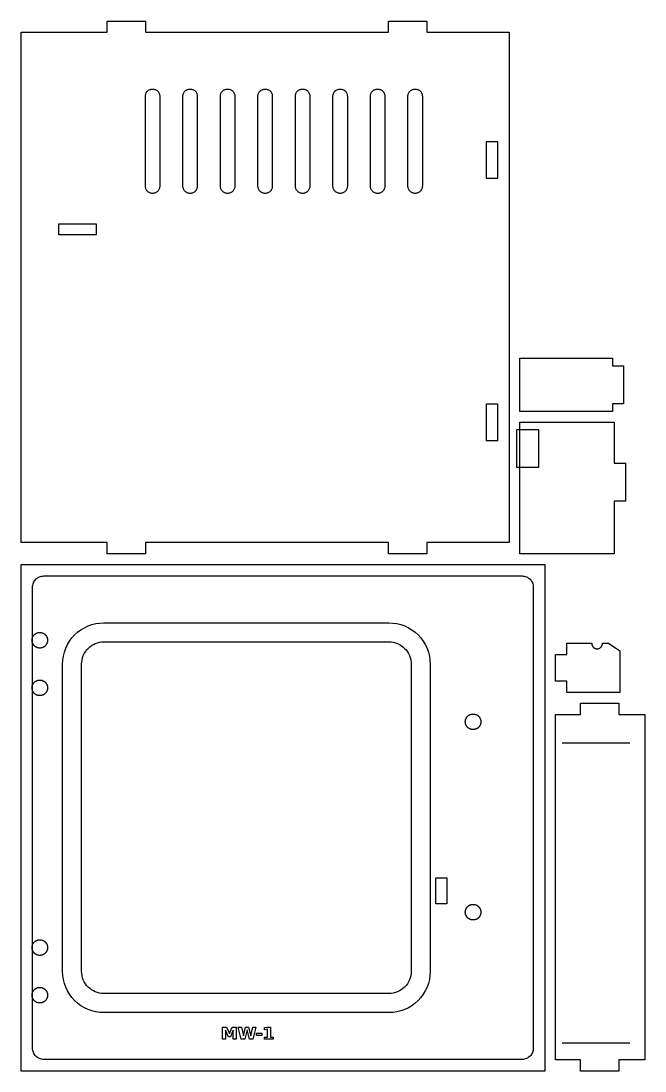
# Model space of a CAD drawing. Header units: millimetres. Extents: x 3 to 596, y 3 to 283.
# Drawn here: x 429.9 to 596.3, y 2.9 to 283.1 of the extents above; entities that cross this region are included whole.
import ezdxf

# ---------------------------------------------------------------- set-up
doc = ezdxf.new("R2010")
doc.units = ezdxf.units.MM
doc.layers.add('CUT', color=1, linetype='Continuous')
doc.layers.add('ENGRAVE', color=5, linetype='Continuous')

msp = doc.modelspace()

# ---------------------------------------------------------------- linework, layer by layer
at = {"layer": 'CUT'}
for points in [[(429.925, 280.075), (452.925, 280.075), (452.925, 283.075), (463.075, 283.075), (463.075, 280.075), (527.925, 280.075), (527.925, 283.075), (538.075, 283.075), (538.075, 280.075), (560.075, 280.075), (560.075, 143.925), (538.075, 143.925), (538.075, 140.925), (527.925, 140.925), (527.925, 143.925), (463.075, 143.925), (463.075, 140.925), (452.925, 140.925), (452.925, 143.925), (429.925, 143.925), (429.925, 280.075)], [(466.9156, 238.8113), (466.8879, 238.6245), (466.842, 238.4412), (466.7784, 238.2634), (466.6976, 238.0926), (466.6005, 237.9306), (466.488, 237.7789), (466.3611, 237.6389), (466.2211, 237.512), (466.0694, 237.3995), (465.9074, 237.3024), (465.7366, 237.2216), (465.5588, 237.158), (465.3755, 237.1121), (465.1887, 237.0844), (465, 237.0751), (464.8113, 237.0844), (464.6245, 237.1121), (464.4412, 237.158), (464.2634, 237.2216), (464.0926, 237.3024), (463.9306, 237.3995), (463.7789, 237.512), (463.6389, 237.6389), (463.512, 237.7789), (463.3995, 237.9306), (463.3024, 238.0926), (463.2216, 238.2634), (463.158, 238.4412), (463.1121, 238.6245), (463.0844, 238.8113), (463.075, 239.0018), (463.075, 262.9982), (463.0844, 263.1887), (463.1121, 263.3755), (463.158, 263.5588), (463.2216, 263.7366), (463.3024, 263.9074), (463.3995, 264.0694), (463.512, 264.2211), (463.6389, 264.3611), (463.7789, 264.488), (463.9306, 264.6005), (464.0926, 264.6976), (464.2634, 264.7784), (464.4412, 264.842), (464.6245, 264.8879), (464.8113, 264.9156), (465, 264.9249), (465.1887, 264.9156), (465.3755, 264.8879), (465.5588, 264.842), (465.7366, 264.7784), (465.9074, 264.6976), (466.0694, 264.6005), (466.2211, 264.488), (466.3611, 264.3611), (466.488, 264.2211), (466.6005, 264.0694), (466.6976, 263.9074), (466.7784, 263.7366), (466.842, 263.5588), (466.8879, 263.3755), (466.9156, 263.1887), (466.925, 262.9982), (466.925, 239.0018), (466.9156, 238.8113)], [(476.9156, 238.8113), (476.8879, 238.6245), (476.842, 238.4412), (476.7784, 238.2634), (476.6976, 238.0926), (476.6005, 237.9306), (476.488, 237.7789), (476.3611, 237.6389), (476.2211, 237.512), (476.0694, 237.3995), (475.9074, 237.3024), (475.7366, 237.2216), (475.5588, 237.158), (475.3755, 237.1121), (475.1887, 237.0844), (475, 237.0751), (474.8113, 237.0844), (474.6245, 237.1121), (474.4412, 237.158), (474.2634, 237.2216), (474.0926, 237.3024), (473.9306, 237.3995), (473.7789, 237.512), (473.6389, 237.6389), (473.512, 237.7789), (473.3995, 237.9306), (473.3024, 238.0926), (473.2216, 238.2634), (473.158, 238.4412), (473.1121, 238.6245), (473.0844, 238.8113), (473.075, 239.0018), (473.075, 262.9982), (473.0844, 263.1887), (473.1121, 263.3755), (473.158, 263.5588), (473.2216, 263.7366), (473.3024, 263.9074), (473.3995, 264.0694), (473.512, 264.2211), (473.6389, 264.3611), (473.7789, 264.488), (473.9306, 264.6005), (474.0926, 264.6976), (474.2634, 264.7784), (474.4412, 264.842), (474.6245, 264.8879), (474.8113, 264.9156), (475, 264.9249), (475.1887, 264.9156), (475.3755, 264.8879), (475.5588, 264.842), (475.7366, 264.7784), (475.9074, 264.6976), (476.0694, 264.6005), (476.2211, 264.488), (476.3611, 264.3611), (476.488, 264.2211), (476.6005, 264.0694), (476.6976, 263.9074), (476.7784, 263.7366), (476.842, 263.5588), (476.8879, 263.3755), (476.9156, 263.1887), (476.925, 262.9982), (476.925, 239.0018), (476.9156, 238.8113)], [(486.9156, 238.8113), (486.8879, 238.6245), (486.842, 238.4412), (486.7784, 238.2634), (486.6976, 238.0926), (486.6005, 237.9306), (486.488, 237.7789), (486.3611, 237.6389), (486.2211, 237.512), (486.0694, 237.3995), (485.9074, 237.3024), (485.7366, 237.2216), (485.5588, 237.158), (485.3755, 237.1121), (485.1887, 237.0844), (485, 237.0751), (484.8113, 237.0844), (484.6245, 237.1121), (484.4412, 237.158), (484.2634, 237.2216), (484.0926, 237.3024), (483.9306, 237.3995), (483.7789, 237.512), (483.6389, 237.6389), (483.512, 237.7789), (483.3995, 237.9306), (483.3024, 238.0926), (483.2216, 238.2634), (483.158, 238.4412), (483.1121, 238.6245), (483.0844, 238.8113), (483.075, 239.0018), (483.075, 262.9982), (483.0844, 263.1887), (483.1121, 263.3755), (483.158, 263.5588), (483.2216, 263.7366), (483.3024, 263.9074), (483.3995, 264.0694), (483.512, 264.2211), (483.6389, 264.3611), (483.7789, 264.488), (483.9306, 264.6005), (484.0926, 264.6976), (484.2634, 264.7784), (484.4412, 264.842), (484.6245, 264.8879), (484.8113, 264.9156), (485, 264.9249), (485.1887, 264.9156), (485.3755, 264.8879), (485.5588, 264.842), (485.7366, 264.7784), (485.9074, 264.6976), (486.0694, 264.6005), (486.2211, 264.488), (486.3611, 264.3611), (486.488, 264.2211), (486.6005, 264.0694), (486.6976, 263.9074), (486.7784, 263.7366), (486.842, 263.5588), (486.8879, 263.3755), (486.9156, 263.1887), (486.925, 262.9982), (486.925, 239.0018), (486.9156, 238.8113)], [(496.9156, 238.8113), (496.8879, 238.6245), (496.842, 238.4412), (496.7784, 238.2634), (496.6976, 238.0926), (496.6005, 237.9306), (496.488, 237.7789), (496.3611, 237.6389), (496.2211, 237.512), (496.0694, 237.3995), (495.9074, 237.3024), (495.7366, 237.2216), (495.5588, 237.158), (495.3755, 237.1121), (495.1887, 237.0844), (495, 237.0751), (494.8113, 237.0844), (494.6245, 237.1121), (494.4412, 237.158), (494.2634, 237.2216), (494.0926, 237.3024), (493.9306, 237.3995), (493.7789, 237.512), (493.6389, 237.6389), (493.512, 237.7789), (493.3995, 237.9306), (493.3024, 238.0926), (493.2216, 238.2634), (493.158, 238.4412), (493.1121, 238.6245), (493.0844, 238.8113), (493.075, 239.0018), (493.075, 262.9982), (493.0844, 263.1887), (493.1121, 263.3755), (493.158, 263.5588), (493.2216, 263.7366), (493.3024, 263.9074), (493.3995, 264.0694), (493.512, 264.2211), (493.6389, 264.3611), (493.7789, 264.488), (493.9306, 264.6005), (494.0926, 264.6976), (494.2634, 264.7784), (494.4412, 264.842), (494.6245, 264.8879), (494.8113, 264.9156), (495, 264.9249), (495.1887, 264.9156), (495.3755, 264.8879), (495.5588, 264.842), (495.7366, 264.7784), (495.9074, 264.6976), (496.0694, 264.6005), (496.2211, 264.488), (496.3611, 264.3611), (496.488, 264.2211), (496.6005, 264.0694), (496.6976, 263.9074), (496.7784, 263.7366), (496.842, 263.5588), (496.8879, 263.3755), (496.9156, 263.1887), (496.925, 262.9982), (496.925, 239.0018), (496.9156, 238.8113)], [(506.9156, 238.8113), (506.8879, 238.6245), (506.842, 238.4412), (506.7784, 238.2634), (506.6976, 238.0926), (506.6005, 237.9306), (506.488, 237.7789), (506.3611, 237.6389), (506.2211, 237.512), (506.0694, 237.3995), (505.9074, 237.3024), (505.7366, 237.2216), (505.5588, 237.158), (505.3755, 237.1121), (505.1887, 237.0844), (505, 237.0751), (504.8113, 237.0844), (504.6245, 237.1121), (504.4412, 237.158), (504.2634, 237.2216), (504.0926, 237.3024), (503.9306, 237.3995), (503.7789, 237.512), (503.6389, 237.6389), (503.512, 237.7789), (503.3995, 237.9306), (503.3024, 238.0926), (503.2216, 238.2634), (503.158, 238.4412), (503.1121, 238.6245), (503.0844, 238.8113), (503.075, 239.0018), (503.075, 262.9982), (503.0844, 263.1887), (503.1121, 263.3755), (503.158, 263.5588), (503.2216, 263.7366), (503.3024, 263.9074), (503.3995, 264.0694), (503.512, 264.2211), (503.6389, 264.3611), (503.7789, 264.488), (503.9306, 264.6005), (504.0926, 264.6976), (504.2634, 264.7784), (504.4412, 264.842), (504.6245, 264.8879), (504.8113, 264.9156), (505, 264.9249), (505.1887, 264.9156), (505.3755, 264.8879), (505.5588, 264.842), (505.7366, 264.7784), (505.9074, 264.6976), (506.0694, 264.6005), (506.2211, 264.488), (506.3611, 264.3611), (506.488, 264.2211), (506.6005, 264.0694), (506.6976, 263.9074), (506.7784, 263.7366), (506.842, 263.5588), (506.8879, 263.3755), (506.9156, 263.1887), (506.925, 262.9982), (506.925, 239.0018), (506.9156, 238.8113)], [(516.9156, 238.8113), (516.8879, 238.6245), (516.842, 238.4412), (516.7784, 238.2634), (516.6976, 238.0926), (516.6005, 237.9306), (516.488, 237.7789), (516.3611, 237.6389), (516.2211, 237.512), (516.0694, 237.3995), (515.9074, 237.3024), (515.7366, 237.2216), (515.5588, 237.158), (515.3755, 237.1121), (515.1887, 237.0844), (515, 237.0751), (514.8113, 237.0844), (514.6245, 237.1121), (514.4412, 237.158), (514.2634, 237.2216), (514.0926, 237.3024), (513.9306, 237.3995), (513.7789, 237.512), (513.6389, 237.6389), (513.512, 237.7789), (513.3995, 237.9306), (513.3024, 238.0926), (513.2216, 238.2634), (513.158, 238.4412), (513.1121, 238.6245), (513.0844, 238.8113), (513.075, 239.0018), (513.075, 262.9982), (513.0844, 263.1887), (513.1121, 263.3755), (513.158, 263.5588), (513.2216, 263.7366), (513.3024, 263.9074), (513.3995, 264.0694), (513.512, 264.2211), (513.6389, 264.3611), (513.7789, 264.488), (513.9306, 264.6005), (514.0926, 264.6976), (514.2634, 264.7784), (514.4412, 264.842), (514.6245, 264.8879), (514.8113, 264.9156), (515, 264.9249), (515.1887, 264.9156), (515.3755, 264.8879), (515.5588, 264.842), (515.7366, 264.7784), (515.9074, 264.6976), (516.0694, 264.6005), (516.2211, 264.488), (516.3611, 264.3611), (516.488, 264.2211), (516.6005, 264.0694), (516.6976, 263.9074), (516.7784, 263.7366), (516.842, 263.5588), (516.8879, 263.3755), (516.9156, 263.1887), (516.925, 262.9982), (516.925, 239.0018), (516.9156, 238.8113)], [(526.9156, 238.8113), (526.8879, 238.6245), (526.842, 238.4412), (526.7784, 238.2634), (526.6976, 238.0926), (526.6005, 237.9306), (526.488, 237.7789), (526.3611, 237.6389), (526.2211, 237.512), (526.0694, 237.3995), (525.9074, 237.3024), (525.7366, 237.2216), (525.5588, 237.158), (525.3755, 237.1121), (525.1887, 237.0844), (525, 237.0751), (524.8113, 237.0844), (524.6245, 237.1121), (524.4412, 237.158), (524.2634, 237.2216), (524.0926, 237.3024), (523.9306, 237.3995), (523.7789, 237.512), (523.6389, 237.6389), (523.512, 237.7789), (523.3995, 237.9306), (523.3024, 238.0926), (523.2216, 238.2634), (523.158, 238.4412), (523.1121, 238.6245), (523.0844, 238.8113), (523.075, 239.0018), (523.075, 262.9982), (523.0844, 263.1887), (523.1121, 263.3755), (523.158, 263.5588), (523.2216, 263.7366), (523.3024, 263.9074), (523.3995, 264.0694), (523.512, 264.2211), (523.6389, 264.3611), (523.7789, 264.488), (523.9306, 264.6005), (524.0926, 264.6976), (524.2634, 264.7784), (524.4412, 264.842), (524.6245, 264.8879), (524.8113, 264.9156), (525, 264.9249), (525.1887, 264.9156), (525.3755, 264.8879), (525.5588, 264.842), (525.7366, 264.7784), (525.9074, 264.6976), (526.0694, 264.6005), (526.2211, 264.488), (526.3611, 264.3611), (526.488, 264.2211), (526.6005, 264.0694), (526.6976, 263.9074), (526.7784, 263.7366), (526.842, 263.5588), (526.8879, 263.3755), (526.9156, 263.1887), (526.925, 262.9982), (526.925, 239.0018), (526.9156, 238.8113)], [(536.9156, 238.8113), (536.8879, 238.6245), (536.842, 238.4412), (536.7784, 238.2634), (536.6976, 238.0926), (536.6005, 237.9306), (536.488, 237.7789), (536.3611, 237.6389), (536.2211, 237.512), (536.0694, 237.3995), (535.9074, 237.3024), (535.7366, 237.2216), (535.5588, 237.158), (535.3755, 237.1121), (535.1887, 237.0844), (535, 237.0751), (534.8113, 237.0844), (534.6245, 237.1121), (534.4412, 237.158), (534.2634, 237.2216), (534.0926, 237.3024), (533.9306, 237.3995), (533.7789, 237.512), (533.6389, 237.6389), (533.512, 237.7789), (533.3995, 237.9306), (533.3024, 238.0926), (533.2216, 238.2634), (533.158, 238.4412), (533.1121, 238.6245), (533.0844, 238.8113), (533.075, 239.0018), (533.075, 262.9982), (533.0844, 263.1887), (533.1121, 263.3755), (533.158, 263.5588), (533.2216, 263.7366), (533.3024, 263.9074), (533.3995, 264.0694), (533.512, 264.2211), (533.6389, 264.3611), (533.7789, 264.488), (533.9306, 264.6005), (534.0926, 264.6976), (534.2634, 264.7784), (534.4412, 264.842), (534.6245, 264.8879), (534.8113, 264.9156), (535, 264.9249), (535.1887, 264.9156), (535.3755, 264.8879), (535.5588, 264.842), (535.7366, 264.7784), (535.9074, 264.6976), (536.0694, 264.6005), (536.2211, 264.488), (536.3611, 264.3611), (536.488, 264.2211), (536.6005, 264.0694), (536.6976, 263.9074), (536.7784, 263.7366), (536.842, 263.5588), (536.8879, 263.3755), (536.9156, 263.1887), (536.925, 262.9982), (536.925, 239.0018), (536.9156, 238.8113)], [(554.05, 241.05), (554.05, 250.95), (556.95, 250.95), (556.95, 241.05), (554.05, 241.05)], [(440.05, 226.05), (440.05, 228.95), (449.95, 228.95), (449.95, 226.05), (440.05, 226.05)], [(587.575, 178.925), (562.925, 178.925), (562.925, 193.075), (587.575, 193.075), (587.575, 191.075), (590.575, 191.075), (590.575, 180.925), (587.575, 180.925), (587.575, 178.925)], [(556.95, 171.05), (554.05, 171.05), (554.05, 180.95), (556.95, 180.95), (556.95, 171.05)], [(588.075, 140.925), (562.925, 140.925), (562.925, 176.075), (588.075, 176.075), (588.075, 165.075), (591.075, 165.075), (591.075, 154.925), (588.075, 154.925), (588.075, 140.925)], [(429.925, 138.075), (569.575, 138.075), (569.575, 2.925), (429.925, 2.925), (429.925, 138.075)], [(437, 117.6466), (436.9875, 117.5455), (436.9701, 117.4452), (436.9478, 117.3458), (436.9206, 117.2477), (436.8887, 117.151), (436.852, 117.0559), (436.8108, 116.9628), (436.765, 116.8719), (436.7148, 116.7832), (436.6603, 116.6972), (436.6016, 116.6139), (436.539, 116.5336), (436.4725, 116.4565), (436.4022, 116.3828), (436.3285, 116.3125), (436.2514, 116.246), (436.1711, 116.1834), (436.0878, 116.1247), (436.0018, 116.0702), (435.9131, 116.02), (435.8222, 115.9742), (435.7291, 115.933), (435.634, 115.8963), (435.5373, 115.8644), (435.4392, 115.8372), (435.3398, 115.8149), (435.2395, 115.7975), (435.1384, 115.785), (435.0368, 115.7775), (434.935, 115.775), (434.8332, 115.7775), (434.7316, 115.785), (434.6305, 115.7975), (434.5302, 115.8149), (434.4308, 115.8372), (434.3327, 115.8644), (434.236, 115.8963), (434.1409, 115.933), (434.0478, 115.9742), (433.9569, 116.02), (433.8682, 116.0702), (433.7822, 116.1247), (433.6989, 116.1834), (433.6186, 116.246), (433.5415, 116.3125), (433.4678, 116.3828), (433.3975, 116.4565), (433.331, 116.5336), (433.2684, 116.6139), (433.2097, 116.6972), (433.1552, 116.7832), (433.105, 116.8719), (433.0592, 116.9628), (433.018, 117.0559), (432.9813, 117.151), (432.9494, 117.2477), (432.9222, 117.3458), (432.8999, 117.4452), (432.8825, 117.5455), (432.87, 117.6466), (432.8625, 117.7482), (432.86, 117.85), (432.8625, 117.9518), (432.87, 118.0534), (432.8825, 118.1545), (432.8999, 118.2548), (432.9222, 118.3542), (432.9494, 118.4523), (432.9813, 118.549), (433.018, 118.6441), (433.0592, 118.7372), (433.105, 118.8281), (433.1552, 118.9168), (433.2097, 119.0028), (433.2684, 119.0861), (433.331, 119.1664), (433.3975, 119.2435), (433.4678, 119.3172), (433.5415, 119.3875), (433.6186, 119.454), (433.6989, 119.5166), (433.7822, 119.5753), (433.8682, 119.6298), (433.9569, 119.68), (434.0478, 119.7258), (434.1409, 119.767), (434.236, 119.8037), (434.3327, 119.8356), (434.4308, 119.8628), (434.5302, 119.8851), (434.6305, 119.9025), (434.7316, 119.915), (434.8332, 119.9225), (434.935, 119.925), (435.0368, 119.9225), (435.1384, 119.915), (435.2395, 119.9025), (435.3398, 119.8851), (435.4392, 119.8628), (435.5373, 119.8356), (435.634, 119.8037), (435.7291, 119.767), (435.8222, 119.7258), (435.9131, 119.68), (436.0018, 119.6298), (436.0878, 119.5753), (436.1711, 119.5166), (436.2514, 119.454), (436.3285, 119.3875), (436.4022, 119.3172), (436.4725, 119.2435), (436.539, 119.1664), (436.6016, 119.0861), (436.6603, 119.0028), (436.7148, 118.9168), (436.765, 118.8281), (436.8108, 118.7372), (436.852, 118.6441), (436.8887, 118.549), (436.9206, 118.4523), (436.9478, 118.3542), (436.9701, 118.2548), (436.9875, 118.1545), (437, 118.0534), (437.0075, 117.9518), (437.01, 117.85), (437.0075, 117.7482), (437, 117.6466)], [(529.1559, 23.6889), (528.5807, 23.6036), (527.9982, 23.575), (452.0018, 23.575), (451.4193, 23.6036), (450.8441, 23.6889), (450.2801, 23.8302), (449.7326, 24.0261), (449.207, 24.2747), (448.7083, 24.5736), (448.2413, 24.92), (447.8105, 25.3105), (447.42, 25.7413), (447.0736, 26.2083), (446.7747, 26.707), (446.5261, 27.2326), (446.3302, 27.7801), (446.1889, 28.3441), (446.1036, 28.9193), (446.075, 29.5018), (446.075, 111.4982), (446.1036, 112.0807), (446.1889, 112.6559), (446.3302, 113.2199), (446.5261, 113.7674), (446.7747, 114.293), (447.0736, 114.7917), (447.42, 115.2587), (447.8105, 115.6895), (448.2413, 116.08), (448.7083, 116.4264), (449.207, 116.7253), (449.7326, 116.9739), (450.2801, 117.1698), (450.8441, 117.3111), (451.4193, 117.3964), (452.0018, 117.425), (527.9982, 117.425), (528.5807, 117.3964), (529.1559, 117.3111), (529.7199, 117.1698), (530.2674, 116.9739), (530.793, 116.7253), (531.2917, 116.4264), (531.7587, 116.08), (532.1895, 115.6895), (532.58, 115.2587), (532.9264, 114.7917), (533.2253, 114.293), (533.4739, 113.7674), (533.6698, 113.2199), (533.8111, 112.6559), (533.8964, 112.0807), (533.925, 111.4982), (533.925, 29.5018), (533.8964, 28.9193), (533.8111, 28.3441), (533.6698, 27.7801), (533.4739, 27.2326), (533.2253, 26.707), (532.9264, 26.2083), (532.58, 25.7413), (532.1895, 25.3105), (531.7587, 24.92), (531.2917, 24.5736), (530.793, 24.2747), (530.2674, 24.0261), (529.7199, 23.8302), (529.1559, 23.6889)], [(572.425, 114.075), (575.425, 114.075), (575.425, 117.075), (582.0732, 117.075), (582.0767, 116.9301), (582.0819, 116.8603), (582.0904, 116.7909), (582.1024, 116.722), (582.1177, 116.6538), (582.1364, 116.5864), (582.1583, 116.5199), (582.1835, 116.4547), (582.2118, 116.3907), (582.2433, 116.3283), (582.2778, 116.2674), (582.3152, 116.2083), (582.3554, 116.1511), (582.3985, 116.096), (582.4442, 116.043), (582.4924, 115.9924), (582.543, 115.9442), (582.596, 115.8985), (582.6511, 115.8554), (582.7083, 115.8152), (582.7674, 115.7778), (582.8283, 115.7433), (582.8907, 115.7118), (582.9547, 115.6835), (583.0199, 115.6583), (583.0864, 115.6364), (583.1538, 115.6177), (583.222, 115.6024), (583.2909, 115.5904), (583.3603, 115.5819), (583.4301, 115.5767), (583.5, 115.575), (583.5699, 115.5767), (583.6397, 115.5819), (583.7091, 115.5904), (583.778, 115.6024), (583.8462, 115.6177), (583.9136, 115.6364), (583.9801, 115.6583), (584.0453, 115.6835), (584.1093, 115.7118), (584.1717, 115.7433), (584.2326, 115.7778), (584.2917, 115.8152), (584.3489, 115.8554), (584.404, 115.8985), (584.457, 115.9442), (584.5076, 115.9924), (584.5558, 116.043), (584.6015, 116.096), (584.6446, 116.1511), (584.6848, 116.2083), (584.7222, 116.2674), (584.7567, 116.3283), (584.7882, 116.3907), (584.8165, 116.4547), (584.8417, 116.5199), (584.8636, 116.5864), (584.8823, 116.6538), (584.8976, 116.722), (584.9096, 116.7909), (584.9181, 116.8603), (584.9233, 116.9301), (584.9268, 117.075), (586.5227, 117.075), (589.575, 115.0401), (589.575, 103.925), (575.425, 103.925), (575.425, 106.925), (572.425, 106.925), (572.425, 114.075)], [(437, 104.9466), (436.9875, 104.8455), (436.9701, 104.7452), (436.9478, 104.6458), (436.9206, 104.5477), (436.8887, 104.451), (436.852, 104.3559), (436.8108, 104.2628), (436.765, 104.1719), (436.7148, 104.0832), (436.6603, 103.9972), (436.6016, 103.9139), (436.539, 103.8336), (436.4725, 103.7565), (436.4022, 103.6828), (436.3285, 103.6125), (436.2514, 103.546), (436.1711, 103.4834), (436.0878, 103.4247), (436.0018, 103.3702), (435.9131, 103.32), (435.8222, 103.2742), (435.7291, 103.233), (435.634, 103.1963), (435.5373, 103.1644), (435.4392, 103.1372), (435.3398, 103.1149), (435.2395, 103.0975), (435.1384, 103.085), (435.0368, 103.0775), (434.935, 103.075), (434.8332, 103.0775), (434.7316, 103.085), (434.6305, 103.0975), (434.5302, 103.1149), (434.4308, 103.1372), (434.3327, 103.1644), (434.236, 103.1963), (434.1409, 103.233), (434.0478, 103.2742), (433.9569, 103.32), (433.8682, 103.3702), (433.7822, 103.4247), (433.6989, 103.4834), (433.6186, 103.546), (433.5415, 103.6125), (433.4678, 103.6828), (433.3975, 103.7565), (433.331, 103.8336), (433.2684, 103.9139), (433.2097, 103.9972), (433.1552, 104.0832), (433.105, 104.1719), (433.0592, 104.2628), (433.018, 104.3559), (432.9813, 104.451), (432.9494, 104.5477), (432.9222, 104.6458), (432.8999, 104.7452), (432.8825, 104.8455), (432.87, 104.9466), (432.8625, 105.0482), (432.86, 105.15), (432.8625, 105.2518), (432.87, 105.3534), (432.8825, 105.4545), (432.8999, 105.5548), (432.9222, 105.6542), (432.9494, 105.7523), (432.9813, 105.849), (433.018, 105.9441), (433.0592, 106.0372), (433.105, 106.1281), (433.1552, 106.2168), (433.2097, 106.3028), (433.2684, 106.3861), (433.331, 106.4664), (433.3975, 106.5435), (433.4678, 106.6172), (433.5415, 106.6875), (433.6186, 106.754), (433.6989, 106.8166), (433.7822, 106.8753), (433.8682, 106.9298), (433.9569, 106.98), (434.0478, 107.0258), (434.1409, 107.067), (434.236, 107.1037), (434.3327, 107.1356), (434.4308, 107.1628), (434.5302, 107.1851), (434.6305, 107.2025), (434.7316, 107.215), (434.8332, 107.2225), (434.935, 107.225), (435.0368, 107.2225), (435.1384, 107.215), (435.2395, 107.2025), (435.3398, 107.1851), (435.4392, 107.1628), (435.5373, 107.1356), (435.634, 107.1037), (435.7291, 107.067), (435.8222, 107.0258), (435.9131, 106.98), (436.0018, 106.9298), (436.0878, 106.8753), (436.1711, 106.8166), (436.2514, 106.754), (436.3285, 106.6875), (436.4022, 106.6172), (436.4725, 106.5435), (436.539, 106.4664), (436.6016, 106.3861), (436.6603, 106.3028), (436.7148, 106.2168), (436.765, 106.1281), (436.8108, 106.0372), (436.852, 105.9441), (436.8887, 105.849), (436.9206, 105.7523), (436.9478, 105.6542), (436.9701, 105.5548), (436.9875, 105.4545), (437, 105.3534), (437.0075, 105.2518), (437.01, 105.15), (437.0075, 105.0482), (437, 104.9466)], [(579.125, 101.075), (589.275, 101.075), (589.275, 98.075), (596.275, 98.075), (596.275, 5.925), (589.275, 5.925), (589.275, 2.925), (579.125, 2.925), (579.125, 5.925), (572.425, 5.925), (572.425, 98.075), (579.125, 98.075), (579.125, 101.075)], [(552.515, 95.8966), (552.5025, 95.7955), (552.4851, 95.6952), (552.4628, 95.5958), (552.4356, 95.4977), (552.4037, 95.401), (552.367, 95.3059), (552.3258, 95.2128), (552.28, 95.1219), (552.2298, 95.0332), (552.1753, 94.9472), (552.1166, 94.8639), (552.054, 94.7836), (551.9875, 94.7065), (551.9172, 94.6328), (551.8435, 94.5625), (551.7664, 94.496), (551.6861, 94.4334), (551.6028, 94.3747), (551.5168, 94.3202), (551.4281, 94.27), (551.3372, 94.2242), (551.2441, 94.183), (551.149, 94.1463), (551.0523, 94.1144), (550.9542, 94.0872), (550.8548, 94.0649), (550.7545, 94.0475), (550.6534, 94.035), (550.5518, 94.0275), (550.45, 94.025), (550.3482, 94.0275), (550.2466, 94.035), (550.1455, 94.0475), (550.0452, 94.0649), (549.9458, 94.0872), (549.8477, 94.1144), (549.751, 94.1463), (549.6559, 94.183), (549.5628, 94.2242), (549.4719, 94.27), (549.3832, 94.3202), (549.2972, 94.3747), (549.2139, 94.4334), (549.1336, 94.496), (549.0565, 94.5625), (548.9828, 94.6328), (548.9125, 94.7065), (548.846, 94.7836), (548.7834, 94.8639), (548.7247, 94.9472), (548.6702, 95.0332), (548.62, 95.1219), (548.5742, 95.2128), (548.533, 95.3059), (548.4963, 95.401), (548.4644, 95.4977), (548.4372, 95.5958), (548.4149, 95.6952), (548.3975, 95.7955), (548.385, 95.8966), (548.3775, 95.9982), (548.375, 96.1), (548.3775, 96.2018), (548.385, 96.3034), (548.3975, 96.4045), (548.4149, 96.5048), (548.4372, 96.6042), (548.4644, 96.7023), (548.4963, 96.799), (548.533, 96.8941), (548.5742, 96.9872), (548.62, 97.0781), (548.6702, 97.1668), (548.7247, 97.2528), (548.7834, 97.3361), (548.846, 97.4164), (548.9125, 97.4935), (548.9828, 97.5672), (549.0565, 97.6375), (549.1336, 97.704), (549.2139, 97.7666), (549.2972, 97.8253), (549.3832, 97.8798), (549.4719, 97.93), (549.5628, 97.9758), (549.6559, 98.017), (549.751, 98.0537), (549.8477, 98.0856), (549.9458, 98.1128), (550.0452, 98.1351), (550.1455, 98.1525), (550.2466, 98.165), (550.3482, 98.1725), (550.45, 98.175), (550.5518, 98.1725), (550.6534, 98.165), (550.7545, 98.1525), (550.8548, 98.1351), (550.9542, 98.1128), (551.0523, 98.0856), (551.149, 98.0537), (551.2441, 98.017), (551.3372, 97.9758), (551.4281, 97.93), (551.5168, 97.8798), (551.6028, 97.8253), (551.6861, 97.7666), (551.7664, 97.704), (551.8435, 97.6375), (551.9172, 97.5672), (551.9875, 97.4935), (552.054, 97.4164), (552.1166, 97.3361), (552.1753, 97.2528), (552.2298, 97.1668), (552.28, 97.0781), (552.3258, 96.9872), (552.367, 96.8941), (552.4037, 96.799), (552.4356, 96.7023), (552.4628, 96.6042), (552.4851, 96.5048), (552.5025, 96.4045), (552.515, 96.3034), (552.5225, 96.2018), (552.525, 96.1), (552.5225, 95.9982), (552.515, 95.8966)], [(540.55, 54.45), (543.45, 54.45), (543.45, 47.55), (540.55, 47.55), (540.55, 54.45)], [(552.515, 45.0966), (552.5025, 44.9955), (552.4851, 44.8952), (552.4628, 44.7958), (552.4356, 44.6977), (552.4037, 44.601), (552.367, 44.5059), (552.3258, 44.4128), (552.28, 44.3219), (552.2298, 44.2332), (552.1753, 44.1472), (552.1166, 44.0639), (552.054, 43.9836), (551.9875, 43.9065), (551.9172, 43.8328), (551.8435, 43.7625), (551.7664, 43.696), (551.6861, 43.6334), (551.6028, 43.5747), (551.5168, 43.5202), (551.4281, 43.47), (551.3372, 43.4242), (551.2441, 43.383), (551.149, 43.3463), (551.0523, 43.3144), (550.9542, 43.2872), (550.8548, 43.2649), (550.7545, 43.2475), (550.6534, 43.235), (550.5518, 43.2275), (550.45, 43.225), (550.3482, 43.2275), (550.2466, 43.235), (550.1455, 43.2475), (550.0452, 43.2649), (549.9458, 43.2872), (549.8477, 43.3144), (549.751, 43.3463), (549.6559, 43.383), (549.5628, 43.4242), (549.4719, 43.47), (549.3832, 43.5202), (549.2972, 43.5747), (549.2139, 43.6334), (549.1336, 43.696), (549.0565, 43.7625), (548.9828, 43.8328), (548.9125, 43.9065), (548.846, 43.9836), (548.7834, 44.0639), (548.7247, 44.1472), (548.6702, 44.2332), (548.62, 44.3219), (548.5742, 44.4128), (548.533, 44.5059), (548.4963, 44.601), (548.4644, 44.6977), (548.4372, 44.7958), (548.4149, 44.8952), (548.3975, 44.9955), (548.385, 45.0966), (548.3775, 45.1982), (548.375, 45.3), (548.3775, 45.4018), (548.385, 45.5034), (548.3975, 45.6045), (548.4149, 45.7048), (548.4372, 45.8042), (548.4644, 45.9023), (548.4963, 45.999), (548.533, 46.0941), (548.5742, 46.1872), (548.62, 46.2781), (548.6702, 46.3668), (548.7247, 46.4528), (548.7834, 46.5361), (548.846, 46.6164), (548.9125, 46.6935), (548.9828, 46.7672), (549.0565, 46.8375), (549.1336, 46.904), (549.2139, 46.9666), (549.2972, 47.0253), (549.3832, 47.0798), (549.4719, 47.13), (549.5628, 47.1758), (549.6559, 47.217), (549.751, 47.2537), (549.8477, 47.2856), (549.9458, 47.3128), (550.0452, 47.3351), (550.1455, 47.3525), (550.2466, 47.365), (550.3482, 47.3725), (550.45, 47.375), (550.5518, 47.3725), (550.6534, 47.365), (550.7545, 47.3525), (550.8548, 47.3351), (550.9542, 47.3128), (551.0523, 47.2856), (551.149, 47.2537), (551.2441, 47.217), (551.3372, 47.1758), (551.4281, 47.13), (551.5168, 47.0798), (551.6028, 47.0253), (551.6861, 46.9666), (551.7664, 46.904), (551.8435, 46.8375), (551.9172, 46.7672), (551.9875, 46.6935), (552.054, 46.6164), (552.1166, 46.5361), (552.1753, 46.4528), (552.2298, 46.3668), (552.28, 46.2781), (552.3258, 46.1872), (552.367, 46.0941), (552.4037, 45.999), (552.4356, 45.9023), (552.4628, 45.8042), (552.4851, 45.7048), (552.5025, 45.6045), (552.515, 45.5034), (552.5225, 45.4018), (552.525, 45.3), (552.5225, 45.1982), (552.515, 45.0966)], [(437, 35.6466), (436.9875, 35.5455), (436.9701, 35.4452), (436.9478, 35.3458), (436.9206, 35.2477), (436.8887, 35.151), (436.852, 35.0559), (436.8108, 34.9628), (436.765, 34.8719), (436.7148, 34.7832), (436.6603, 34.6972), (436.6016, 34.6139), (436.539, 34.5336), (436.4725, 34.4565), (436.4022, 34.3828), (436.3285, 34.3125), (436.2514, 34.246), (436.1711, 34.1834), (436.0878, 34.1247), (436.0018, 34.0702), (435.9131, 34.02), (435.8222, 33.9742), (435.7291, 33.933), (435.634, 33.8963), (435.5373, 33.8644), (435.4392, 33.8372), (435.3398, 33.8149), (435.2395, 33.7975), (435.1384, 33.785), (435.0368, 33.7775), (434.935, 33.775), (434.8332, 33.7775), (434.7316, 33.785), (434.6305, 33.7975), (434.5302, 33.8149), (434.4308, 33.8372), (434.3327, 33.8644), (434.236, 33.8963), (434.1409, 33.933), (434.0478, 33.9742), (433.9569, 34.02), (433.8682, 34.0702), (433.7822, 34.1247), (433.6989, 34.1834), (433.6186, 34.246), (433.5415, 34.3125), (433.4678, 34.3828), (433.3975, 34.4565), (433.331, 34.5336), (433.2684, 34.6139), (433.2097, 34.6972), (433.1552, 34.7832), (433.105, 34.8719), (433.0592, 34.9628), (433.018, 35.0559), (432.9813, 35.151), (432.9494, 35.2477), (432.9222, 35.3458), (432.8999, 35.4452), (432.8825, 35.5455), (432.87, 35.6466), (432.8625, 35.7482), (432.86, 35.85), (432.8625, 35.9518), (432.87, 36.0534), (432.8825, 36.1545), (432.8999, 36.2548), (432.9222, 36.3542), (432.9494, 36.4523), (432.9813, 36.549), (433.018, 36.6441), (433.0592, 36.7372), (433.105, 36.8281), (433.1552, 36.9168), (433.2097, 37.0028), (433.2684, 37.0861), (433.331, 37.1664), (433.3975, 37.2435), (433.4678, 37.3172), (433.5415, 37.3875), (433.6186, 37.454), (433.6989, 37.5166), (433.7822, 37.5753), (433.8682, 37.6298), (433.9569, 37.68), (434.0478, 37.7258), (434.1409, 37.767), (434.236, 37.8037), (434.3327, 37.8356), (434.4308, 37.8628), (434.5302, 37.8851), (434.6305, 37.9025), (434.7316, 37.915), (434.8332, 37.9225), (434.935, 37.925), (435.0368, 37.9225), (435.1384, 37.915), (435.2395, 37.9025), (435.3398, 37.8851), (435.4392, 37.8628), (435.5373, 37.8356), (435.634, 37.8037), (435.7291, 37.767), (435.8222, 37.7258), (435.9131, 37.68), (436.0018, 37.6298), (436.0878, 37.5753), (436.1711, 37.5166), (436.2514, 37.454), (436.3285, 37.3875), (436.4022, 37.3172), (436.4725, 37.2435), (436.539, 37.1664), (436.6016, 37.0861), (436.6603, 37.0028), (436.7148, 36.9168), (436.765, 36.8281), (436.8108, 36.7372), (436.852, 36.6441), (436.8887, 36.549), (436.9206, 36.4523), (436.9478, 36.3542), (436.9701, 36.2548), (436.9875, 36.1545), (437, 36.0534), (437.0075, 35.9518), (437.01, 35.85), (437.0075, 35.7482), (437, 35.6466)], [(437.0075, 23.0482), (437, 22.9466), (436.9875, 22.8455), (436.9701, 22.7452), (436.9478, 22.6458), (436.9206, 22.5477), (436.8887, 22.451), (436.852, 22.3559), (436.8108, 22.2628), (436.765, 22.1719), (436.7148, 22.0832), (436.6603, 21.9972), (436.6016, 21.9139), (436.539, 21.8336), (436.4725, 21.7565), (436.4022, 21.6828), (436.3285, 21.6125), (436.2514, 21.546), (436.1711, 21.4834), (436.0878, 21.4247), (436.0018, 21.3702), (435.9131, 21.32), (435.8222, 21.2742), (435.7291, 21.233), (435.634, 21.1963), (435.5373, 21.1644), (435.4392, 21.1372), (435.3398, 21.1149), (435.2395, 21.0975), (435.1384, 21.085), (435.0368, 21.0775), (434.935, 21.075), (434.8332, 21.0775), (434.7316, 21.085), (434.6305, 21.0975), (434.5302, 21.1149), (434.4308, 21.1372), (434.3327, 21.1644), (434.236, 21.1963), (434.1409, 21.233), (434.0478, 21.2742), (433.9569, 21.32), (433.8682, 21.3702), (433.7822, 21.4247), (433.6989, 21.4834), (433.6186, 21.546), (433.5415, 21.6125), (433.4678, 21.6828), (433.3975, 21.7565), (433.331, 21.8336), (433.2684, 21.9139), (433.2097, 21.9972), (433.1552, 22.0832), (433.105, 22.1719), (433.0592, 22.2628), (433.018, 22.3559), (432.9813, 22.451), (432.9494, 22.5477), (432.9222, 22.6458), (432.8999, 22.7452), (432.8825, 22.8455), (432.87, 22.9466), (432.8625, 23.0482), (432.86, 23.15), (432.8625, 23.2518), (432.87, 23.3534), (432.8825, 23.4545), (432.8999, 23.5548), (432.9222, 23.6542), (432.9494, 23.7523), (432.9813, 23.849), (433.018, 23.9441), (433.0592, 24.0372), (433.105, 24.1281), (433.1552, 24.2168), (433.2097, 24.3028), (433.2684, 24.3861), (433.331, 24.4664), (433.3975, 24.5435), (433.4678, 24.6172), (433.5415, 24.6875), (433.6186, 24.754), (433.6989, 24.8166), (433.7822, 24.8753), (433.8682, 24.9298), (433.9569, 24.98), (434.0478, 25.0258), (434.1409, 25.067), (434.236, 25.1037), (434.3327, 25.1356), (434.4308, 25.1628), (434.5302, 25.1851), (434.6305, 25.2025), (434.7316, 25.215), (434.8332, 25.2225), (434.935, 25.225), (435.0368, 25.2225), (435.1384, 25.215), (435.2395, 25.2025), (435.3398, 25.1851), (435.4392, 25.1628), (435.5373, 25.1356), (435.634, 25.1037), (435.7291, 25.067), (435.8222, 25.0258), (435.9131, 24.98), (436.0018, 24.9298), (436.0878, 24.8753), (436.1711, 24.8166), (436.2514, 24.754), (436.3285, 24.6875), (436.4022, 24.6172), (436.4725, 24.5435), (436.539, 24.4664), (436.6016, 24.3861), (436.6603, 24.3028), (436.7148, 24.2168), (436.765, 24.1281), (436.8108, 24.0372), (436.852, 23.9441), (436.8887, 23.849), (436.9206, 23.7523), (436.9478, 23.6542), (436.9701, 23.5548), (436.9875, 23.4545), (437, 23.3534), (437.0075, 23.2518), (437.01, 23.15), (437.0075, 23.0482)]]:
    msp.add_lwpolyline(points, close=True, dxfattribs=at)
at = {"layer": 'ENGRAVE'}
for points in [[(568, 164), (568, 174), (562, 174), (562, 164), (568, 164)], [(563.5, 6), (436, 6), (435.7059, 6.0144), (435.4147, 6.0576), (435.1291, 6.1292), (434.8519, 6.2284), (434.5858, 6.3542), (434.3333, 6.5056), (434.0968, 6.681), (433.8787, 6.8787), (433.681, 7.0968), (433.5056, 7.3333), (433.3542, 7.5858), (433.2284, 7.8519), (433.1292, 8.1291), (433.0576, 8.4147), (433.0144, 8.7059), (433, 9), (433, 132), (433.0144, 132.2941), (433.0576, 132.5853), (433.1292, 132.8709), (433.2284, 133.1481), (433.3542, 133.4142), (433.5056, 133.6667), (433.681, 133.9032), (433.8787, 134.1213), (434.0968, 134.319), (434.3333, 134.4944), (434.5858, 134.6458), (434.8519, 134.7716), (435.1291, 134.8708), (435.4147, 134.9424), (435.7059, 134.9856), (436, 135), (563.5, 135), (563.7941, 134.9856), (564.0853, 134.9424), (564.3709, 134.8708), (564.6481, 134.7716), (564.9142, 134.6458), (565.1667, 134.4944), (565.4032, 134.319), (565.6213, 134.1213), (565.819, 133.9032), (565.9944, 133.6667), (566.1458, 133.4142), (566.2716, 133.1481), (566.3708, 132.8709), (566.4424, 132.5853), (566.4856, 132.2941), (566.5, 132), (566.5, 9), (566.4856, 8.7059), (566.4424, 8.4147), (566.3708, 8.1291), (566.2716, 7.8519), (566.1458, 7.5858), (565.9944, 7.3333), (565.819, 7.0968), (565.6213, 6.8787), (565.4032, 6.681), (565.1667, 6.5056), (564.9142, 6.3542), (564.6481, 6.2284), (564.3709, 6.1292), (564.0853, 6.0576), (563.7941, 6.0144), (563.5, 6)], [(528, 18.5), (452, 18.5), (450.9218, 18.553), (449.854, 18.7114), (448.8069, 18.9737), (447.7905, 19.3373), (446.8146, 19.7989), (445.8887, 20.3538), (445.0217, 20.9969), (444.2218, 21.7218), (443.4969, 22.5217), (442.8538, 23.3887), (442.2989, 24.3146), (441.8373, 25.2905), (441.4737, 26.3069), (441.2114, 27.354), (441.053, 28.4218), (441, 29.5), (441, 111.5), (441.053, 112.5782), (441.2114, 113.646), (441.4737, 114.6931), (441.8373, 115.7095), (442.2989, 116.6854), (442.8538, 117.6113), (443.4969, 118.4783), (444.2218, 119.2782), (445.0217, 120.0031), (445.8887, 120.6462), (446.8146, 121.2011), (447.7905, 121.6627), (448.8069, 122.0263), (449.854, 122.2886), (450.9218, 122.447), (452, 122.5), (528, 122.5), (529.0782, 122.447), (530.146, 122.2886), (531.1931, 122.0263), (532.2095, 121.6627), (533.1854, 121.2011), (534.1113, 120.6462), (534.9783, 120.0031), (535.7782, 119.2782), (536.5031, 118.4783), (537.1462, 117.6113), (537.7011, 116.6854), (538.1627, 115.7095), (538.5263, 114.6931), (538.7886, 113.646), (538.947, 112.5782), (539, 111.5), (539, 29.5), (538.947, 28.4218), (538.7886, 27.354), (538.5263, 26.3069), (538.1627, 25.2905), (537.7011, 24.3146), (537.1462, 23.3887), (536.5031, 22.5217), (535.7782, 21.7218), (534.9783, 20.9969), (534.1113, 20.3538), (533.1854, 19.7989), (532.2095, 19.3373), (531.1931, 18.9737), (530.146, 18.7114), (529.0782, 18.553), (528, 18.5)], [(483.6557, 14.6608), (484.7322, 14.6608), (485.4789, 12.9051), (486.2305, 14.6608), (487.3049, 14.6608), (487.3049, 11.38), (486.5055, 11.38), (486.5055, 13.7798), (485.7496, 12.0107), (485.2131, 12.0107), (484.4573, 13.7798), (484.4573, 11.38), (483.6557, 11.38), (483.6557, 14.6608)], [(487.8548, 14.6608), (488.6655, 14.6608), (489.2322, 12.2765), (489.7947, 14.6608), (490.6096, 14.6608), (491.1721, 12.2765), (491.7395, 14.6608), (492.5432, 14.6608), (491.7698, 11.38), (490.7945, 11.38), (490.199, 13.874), (489.6105, 11.38), (488.6345, 11.38), (487.8548, 14.6608)], [(494.8769, 11.9643), (495.6243, 11.9643), (495.6243, 14.0849), (494.8572, 13.9267), (494.8572, 14.5026), (495.6194, 14.6608), (496.4237, 14.6608), (496.4237, 11.9643), (497.1712, 11.9643), (497.1712, 11.38), (494.8769, 11.38), (494.8769, 11.9643)], [(492.726, 12.9951), (494.1055, 12.9951), (494.1055, 12.3559), (492.726, 12.3559), (492.726, 12.9951)]]:
    msp.add_lwpolyline(points, close=True, dxfattribs=at)
for points in [[(574.2, 90.45), (592.2, 90.45)], [(574.2, 10.45), (592.2, 10.45)]]:
    msp.add_lwpolyline(points, dxfattribs=at)

doc.saveas('drawing.dxf')
